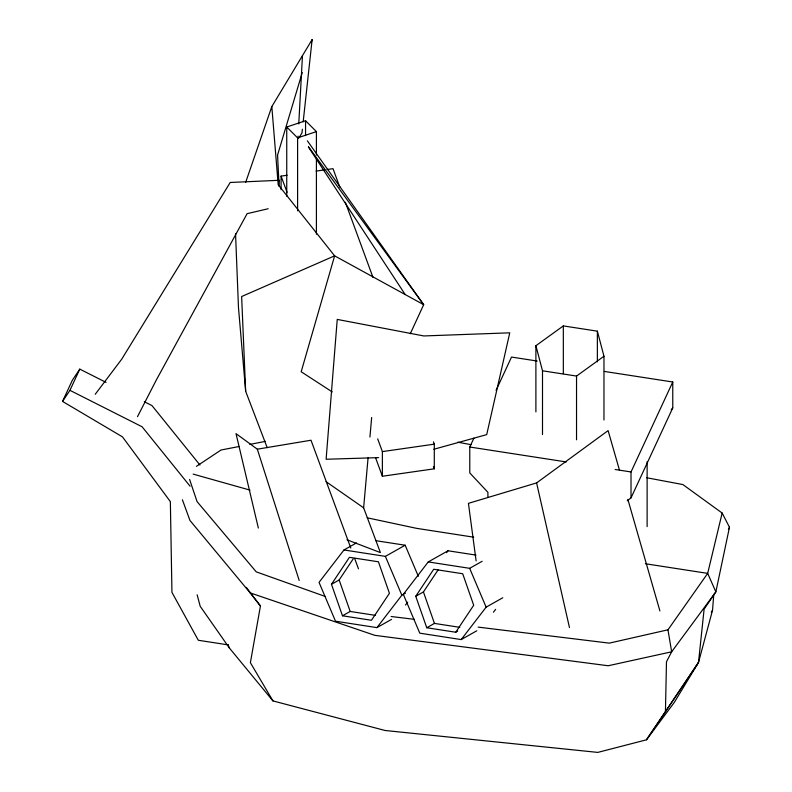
<?xml version="1.0" encoding="UTF-8"?>
<svg xmlns="http://www.w3.org/2000/svg" width="792" height="792" viewBox="0 0 792 792"><rect width="100%" height="100%" fill="white"/><g stroke="black" fill="none" stroke-linecap="round" stroke-linejoin="round"><path stroke-width="1.19" d="M281.091 189.664L281.091 176.111L287.13 175.25M487.902 497.198L487.902 492.297L469.775 472.923L469.775 447.015L473.903 438.125M197.139 594.812L200.218 606.326L229.324 647.925L272.953 700.91L385.1 730.491L597.802 752.4L646.49 739.807L665.438 711.711L666.478 661.746L671.656 651.796L715.859 591.881L729.472 527.234L722.156 513.048L682.882 484.565L646.579 477.725M279.17 186.476L279.309 180.289L230.205 182.477L121.74 359.162L95.238 394.267M297.97 138.55L298.099 136.115M298.762 123.928L302.465 55.658M722.156 513.048L707.682 573.378L715.859 591.881L704.108 609.167L698.504 662.449L646.49 739.807L674.23 702.514L698.504 662.449L712.533 610.226L713.78 594.337M346.955 539.778L380.388 552.588L363.627 507.83L368.082 457.786M369.933 437.026L371.666 417.503M302.376 129.195L301.98 132.878L299.069 137.798M303.178 121.829L312.127 39.6L271.814 106.593L245.639 182.417M246.292 587.377L260.439 605.999L250.381 662.666L272.953 700.91M302.257 72.587L277.566 155.064L278.833 180.843M311.424 41.956L312.127 39.6M410.296 333.729L423.68 304.692L307.355 140.837M228.136 644.876L198.307 640.263L171.943 592.357L170.359 501.623L122.493 436.887L62.528 401.415L72.379 380.19L79.784 369.122L106.039 382.378M62.528 401.415L69.944 390.337L79.784 369.122M496.059 390.377L511.523 357.063L537.174 361.033M627.254 500.772L631.016 497.871L631.016 471.953L672.764 382.001L604.355 371.428M631.016 497.871L672.764 407.92L672.764 382.001M728.393 529.452L729.472 527.234M137.491 416.671L156.262 380.111L247.104 213.682L268.181 208.742M711.315 612.355L712.533 610.226M331.462 584.308L349.43 557.311L378.418 561.795L389.426 593.277L371.458 620.275L342.481 615.79L331.462 584.308L339.154 579.972L353.133 558.974M415.741 596.267L433.709 569.26L462.696 573.745L473.705 605.236L455.737 632.234L426.759 627.749L415.741 596.267L423.433 591.931L438.075 569.923M665.438 711.711L698.504 662.449M478.15 627.125L609.286 643.134L667.963 629.808L707.682 573.378L645.411 563.746M356.469 542.926L343.976 549.965L319.037 582.387L335.511 621.215L376.913 627.62L391.486 619.403M376.913 627.62L401.851 595.198L405.405 593.168M476.042 555.103L448.034 550.777L428.254 561.924L403.316 594.346L419.79 633.174L461.192 639.58L476.804 630.779M405.484 605.029L407.692 602.168M446.569 552.677L448.034 550.777M461.192 639.58L486.13 607.157L502.781 597.762M493.436 612.216L495.634 609.355M671.21 409.771L672.764 407.92M476.111 560.894L468.428 503.346L536.59 482.922L608.107 430.61L619.354 469.755M535.897 411.909L535.897 345.718L563.33 325.908L597.366 331.165L603.969 356.252L603.969 419.988M535.897 345.718L542.5 370.795L576.536 376.061L603.969 356.252M196.446 466.33L221.037 450.014L239.045 446.51M343.976 549.965L385.387 556.37L405.157 545.223L418.334 576.289M342.481 615.79L350.173 611.454L375.527 615.384M428.254 561.924L469.666 568.329L482.15 561.29M426.759 627.749L434.452 623.413L459.805 627.333M455.737 632.234L457.667 631.145M286.744 196.258L286.744 127.017L305.554 120.75L316.414 131.611L316.414 155.103M286.744 127.017L297.604 137.877L316.414 131.611M433.768 449.282L486.704 434.63L509.761 332.828L423.799 335.947L337.243 319.414L326.116 459.251L378.625 457.637M249.856 444.401L265.468 441.362M258.36 528.076L236.026 433.65L257.331 449.183L311.008 440.233L350.787 547.995M316.107 171.092L324.562 169.874M326.967 169.528L333.006 168.666L339.817 187.189M377.695 438.877L382.378 451.608L434.303 444.154L434.303 468.805L382.378 476.249L375.576 457.736M391.139 616.503L414.424 619.344M469.775 447.015L566.28 461.944M615.137 469.498L631.016 471.953M473.735 537.184L416.523 528.333L367.231 517.81M375.933 540.698L405.157 545.223M457.816 442.193L471.131 444.698M193.149 474.111L249.995 490.109M182.407 499.772L189.941 520.433L250.163 592.881L374.854 635.342L608.216 665.755L671.656 651.796L667.963 629.808M325.581 596.584L256.242 571.854L197.079 501.623L189.595 479.447M144.312 401.702L151.965 405.573L199.94 465.003M69.944 390.337L142.115 426.789L190.09 486.229M332.284 391.941L301.188 371.765L334.62 255.846L278.19 184.734L271.814 106.593M326.076 481.675L363.627 507.83M250.163 592.881L260.439 605.999M308.583 146.896L423.68 304.692L334.62 255.846L241.639 296.535L245.659 391.288L267.221 447.688M308.425 146.995L405.197 294.555M469.666 568.329L486.13 607.157M385.387 556.37L401.851 595.198M228.037 644.678L229.324 647.925M354.638 558.419L358.489 568.844M345.352 202.237L373.012 277.477M433.452 441.847L434.303 444.154M433.452 466.488L434.303 468.805M281.091 176.111L287.05 192.317M423.433 591.931L434.452 623.413M339.154 579.972L350.173 611.454M257.331 449.183L299.188 580.477M627.868 499.415L659.894 610.919M536.59 482.922L569.468 627.561M245.659 391.288L238.481 307.613L235.541 233.64M647.123 461.687L647.123 526.621M597.366 331.165L597.366 361.815M576.536 376.061L576.536 439.798M563.33 325.908L563.33 373.705M542.5 370.795L542.5 434.531M382.378 451.608L382.378 476.249M316.414 158.806L316.414 234.234M305.554 120.75L305.554 135.59M297.604 137.877L297.604 210.83"/></g></svg>
